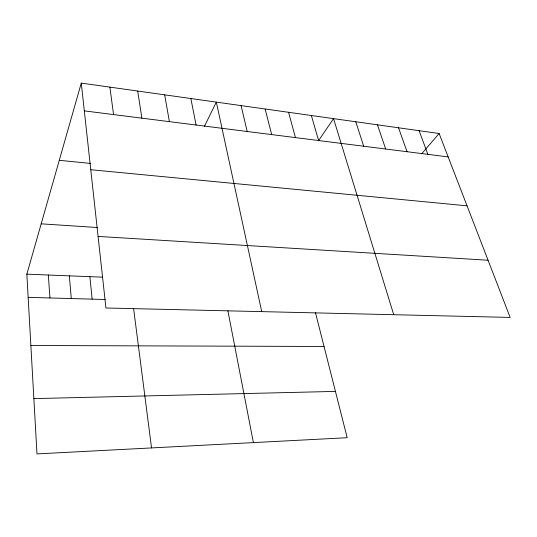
<?xml version="1.0" encoding="UTF-8"?>
<svg xmlns="http://www.w3.org/2000/svg" width="537" height="537" viewBox="0 0 537 537"><rect width="100%" height="100%" fill="white"/><g stroke="black" fill="none" stroke-linecap="round" stroke-linejoin="round"><path stroke-width="0.81" d="M315.414 312.427L347.177 437.709L36.979 453.906L26.85 274.165L81.275 83.094L439.118 133.505L510.15 317.421L105.937 307.996L81.275 83.094M204.362 126.45L216.33 102.117L261.727 311.628M318.394 140.862L333.537 118.63L393.715 314.702M421.579 153.897L439.118 133.505M33.865 398.608L335.437 391.406M30.871 345.506L324.046 346.466M28.159 297.357L105.205 299.498M26.85 274.165L102.453 277.166M98.083 236.421L488.066 260.237M41.188 223.835L97.358 227.527M90.773 169.719L467.049 205.825M59.278 160.321L90.746 163.443M84.322 110.884L448.16 156.918M419.095 130.686L427.882 154.347M398.541 127.786L407.059 151.716M377.451 124.819L385.68 149.011M355.783 121.765L363.71 146.232M311.353 115.502L318.609 140.526M288.564 112.293L295.457 137.6M265.15 108.998L271.662 134.586M241.079 105.608L247.188 131.491M190.87 98.533L196.086 125.027M227.883 310.728L253.397 442.602M164.671 94.841L169.39 121.651M137.694 91.042L141.889 118.167M109.904 87.128L113.549 114.582M133.599 308.527L151.541 447.925M89.88 276.662L92.142 299.136M69.327 275.85L71.287 298.552M48.323 275.018L49.961 297.961"/></g></svg>
